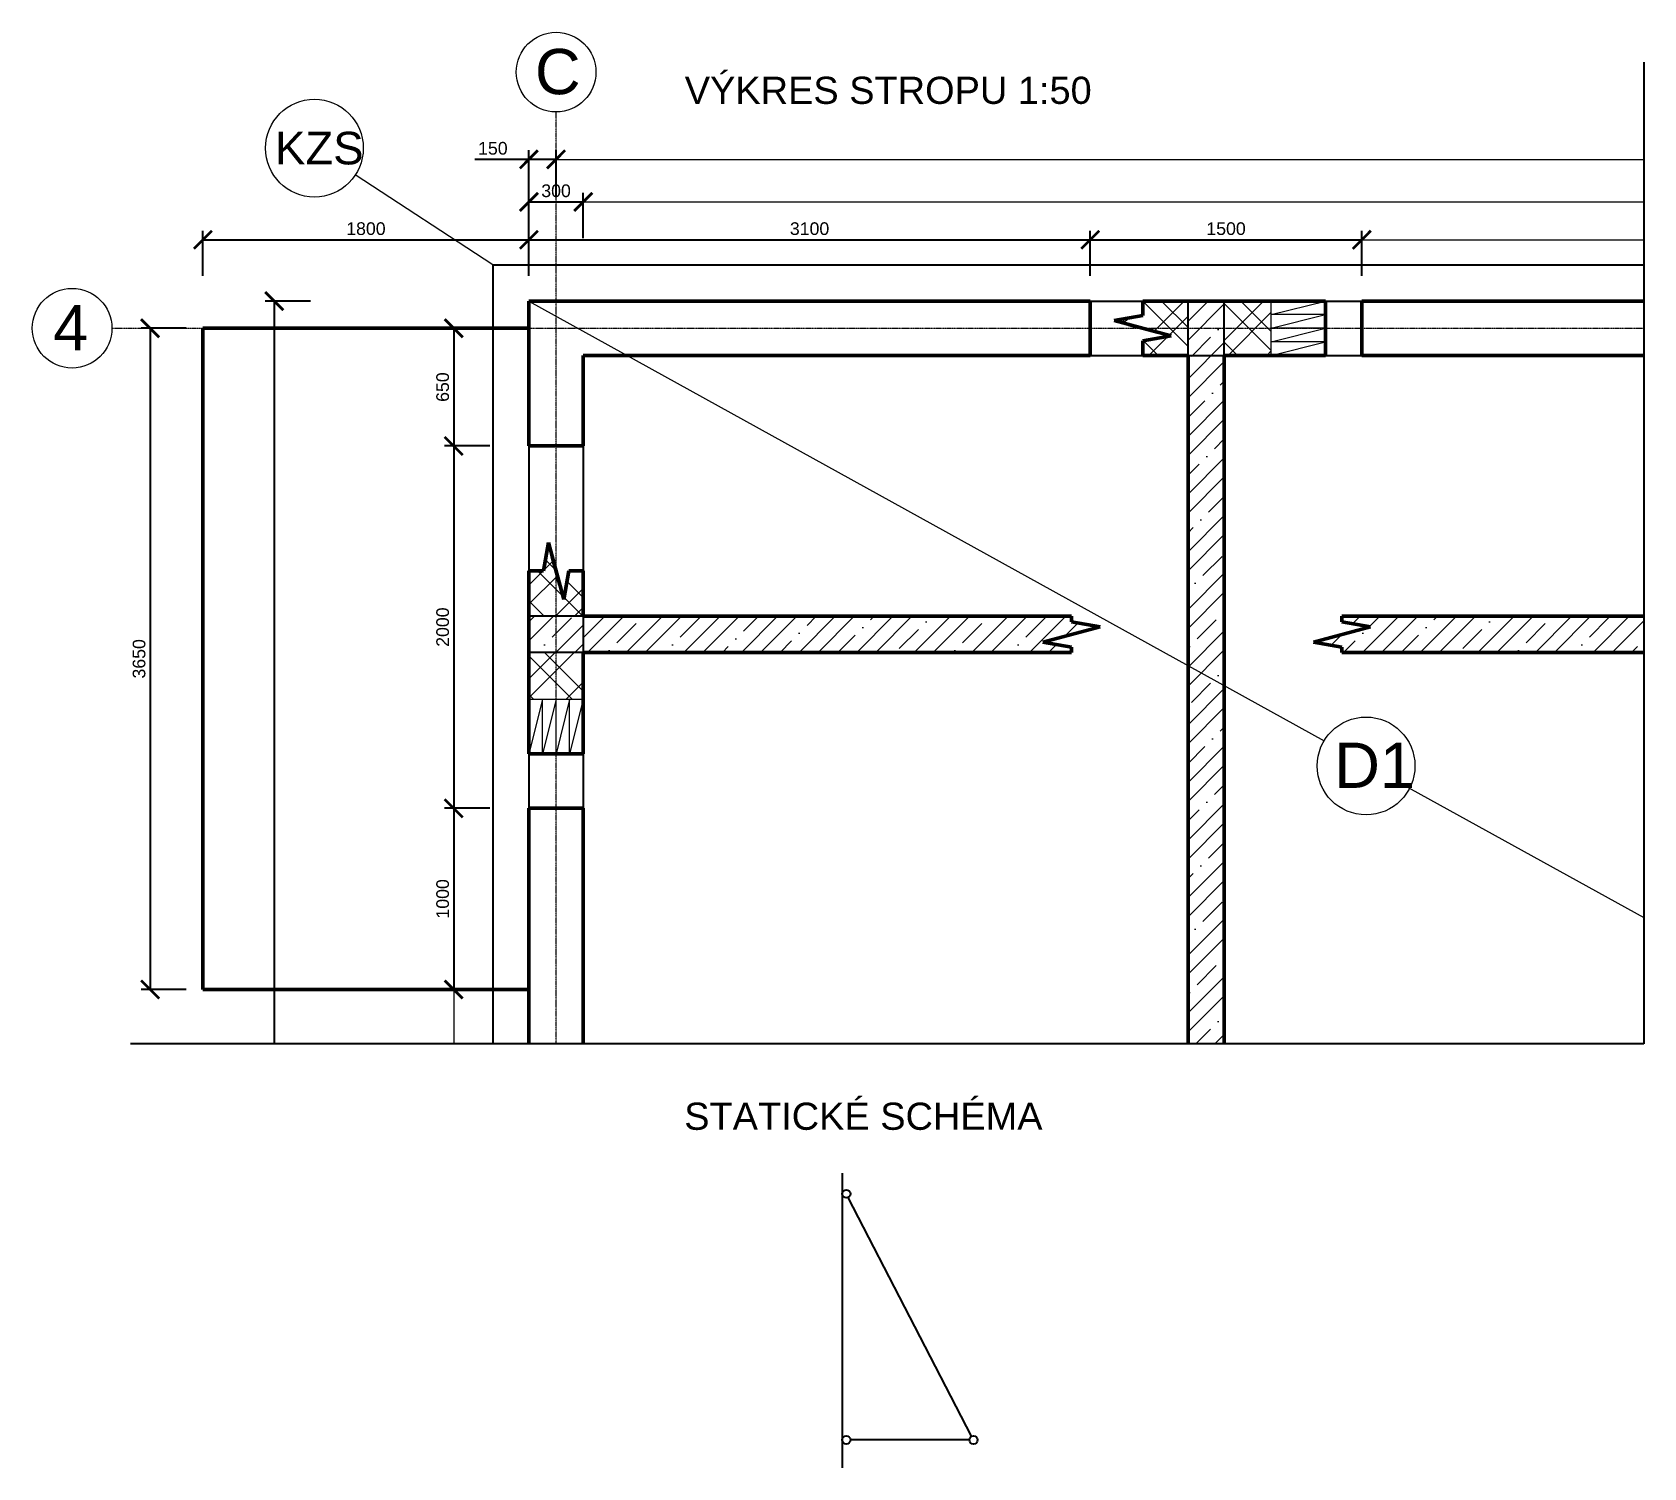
# Model space of a CAD drawing. Header units: millimetres. Extents: x 1894 to 17821, y 731 to 11881.
# Drawn here: x 8921 to 17821, y 3957 to 11881 of the extents above; entities that cross this region are included whole.
import ezdxf

# ---------------------------------------------------------------- set-up
doc = ezdxf.new("R2010")
doc.units = ezdxf.units.MM
doc.linetypes.add('DASHDOT', pattern=[1, 0.5, -0.25, 0, -0.25])
doc.linetypes.add('HIDDEN', pattern=[0.375, 0.25, -0.125])
for name, color, linetype, lineweight in [('00 kóty', 7, 'Continuous', 13), ('00 osy', 7, 'DASHDOT', 13), ('00 popis', 7, 'Continuous', 13), ('00 tenká plná', 7, 'Continuous', 13), ('00 zdivo', 7, 'Continuous', 50), ('00 šrafy', 7, 'Continuous', 13), ('01 tlustá plná', 7, 'Continuous', 25), ('01 tlustá čárkovaná', 7, 'HIDDEN', 25), ('01 velmi tlustá plná', 7, 'Continuous', 50)]:
    doc.layers.add(name, color=color, linetype=linetype, lineweight=lineweight)
doc.styles.add('BETONOVÁ DESKA', font='arial.ttf', dxfattribs={"height": 250})
doc.styles.add('kota na stupne', font='arial.ttf', dxfattribs={"height": 70})
doc.styles.add('osy4', font='arial.ttf', dxfattribs={"height": 300})
doc.styles.add('style1', font='arial.ttf', dxfattribs={"height": 150})
doc.styles.add('style2', font='arial.ttf', dxfattribs={"height": 1e-05})
doc.dimstyles.new('konec', dxfattribs={"dimscale": 40, "dimtxt": 1, "dimasz": 2.5, "dimexe": 1.25, "dimexo": 0.0005, "dimtad": 1, "dimtxsty": 'style2', "dimblk1": 'ARCHTICK', "dimblk2": 'NONE', "dimsah": 1, "dimcen": 2.5, "dimadec": 0, "dimazin": 0, "dimtfac": 1, "dimtmove": 0, "dimatfit": 3, "dimfxl": 5, "dimfxlon": 1, "dimarcsym": 0})
doc.dimstyles.new('osy 5', dxfattribs={"dimscale": 40, "dimtxt": 70, "dimasz": 2.5, "dimexe": 1.25, "dimexo": 0.0005, "dimtad": 1, "dimtxsty": 'kota na stupne', "dimblk": 'ARCHTICK', "dimcen": 2.5, "dimadec": 0, "dimazin": 0, "dimtfac": 1, "dimtmove": 0, "dimatfit": 3, "dimfxl": 5, "dimfxlon": 1, "dimarcsym": 0})
pattern_1 = [(45, (-839.14, 5138.1), (-159.099, 159.099), [150, -60, 0, -60]), (45, (-734.14, 5138.1), (-159.099, 159.099), []), (45, (-629.14, 5138.1), (-159.099, 159.099), [])]

# ---------------------------------------------------------------- blocks, each defined once
blk = doc.blocks.new('_ArchTick')
at = {"color": 0, "linetype": 'ByBlock', "const_width": 0.15}
blk.add_lwpolyline([(-0.5, -0.5), (0.5, 0.5)], dxfattribs=at)
blk = doc.blocks.new('*D87')
at = {"layer": '00 kóty', "color": 0, "lineweight": -2, "transparency": 16777216}
for p, q in [((11448.8, 10247.7), (11198.8, 10247.7)), ((11248.8, 10247.7), (11248.8, 9597.7)), ((11448.8, 9597.7), (11198.8, 9597.7))]:
    blk.add_line(p, q, dxfattribs=at)
at = {"layer": 'Defpoints', "color": 0, "transparency": 16777216}
for p in [(11664.1, 10247.7), (11248.8, 9597.7), (11664.1, 9597.7)]:
    blk.add_point(p, dxfattribs=at)
at = {"layer": '00 kóty', "color": 0, "lineweight": -2, "transparency": 16777216, "xscale": 100, "yscale": 100, "zscale": 100}
for p, rotation in [((11248.8, 10247.7), 90), ((11248.8, 9597.7), 270)]:
    blk.add_blockref('_ArchTick', p, dxfattribs=dict(at, rotation=rotation))
at = {"layer": '00 kóty', "color": 0, "transparency": 16777216, "insert": (11188.1, 9922.7), "char_height": 70, "attachment_point": 5, "rotation": 90, "style": 'kota na stupne'}
blk.add_mtext('650', dxfattribs=at)
blk = doc.blocks.new('*D88')
at = {"layer": '00 kóty', "color": 0, "lineweight": -2, "transparency": 16777216}
for p, q in [((11448.8, 9597.7), (11198.8, 9597.7)), ((11248.8, 9597.7), (11248.8, 7597.7)), ((11448.8, 7597.7), (11198.8, 7597.7))]:
    blk.add_line(p, q, dxfattribs=at)
at = {"layer": 'Defpoints', "color": 0, "transparency": 16777216}
for p in [(11664.1, 9597.7), (11248.8, 7597.7), (11664.1, 7597.7)]:
    blk.add_point(p, dxfattribs=at)
at = {"layer": '00 kóty', "color": 0, "lineweight": -2, "transparency": 16777216, "xscale": 100, "yscale": 100, "zscale": 100}
for p, rotation in [((11248.8, 9597.7), 90), ((11248.8, 7597.7), 270)]:
    blk.add_blockref('_ArchTick', p, dxfattribs=dict(at, rotation=rotation))
at = {"layer": '00 kóty', "color": 0, "transparency": 16777216, "insert": (11188.1, 8597.7), "char_height": 70, "attachment_point": 5, "rotation": 90, "style": 'kota na stupne'}
blk.add_mtext('2000', dxfattribs=at)
blk = doc.blocks.new('*D89')
at = {"layer": '00 kóty', "color": 0, "lineweight": -2, "transparency": 16777216}
for p, q in [((11448.8, 7597.7), (11198.8, 7597.7)), ((11248.8, 7597.7), (11248.8, 6597.7)), ((11448.8, 6597.7), (11198.8, 6597.7))]:
    blk.add_line(p, q, dxfattribs=at)
at = {"layer": 'Defpoints', "color": 0, "transparency": 16777216}
for p in [(11664.1, 7597.7), (11248.8, 6597.7), (11664.1, 6597.7)]:
    blk.add_point(p, dxfattribs=at)
at = {"layer": '00 kóty', "color": 0, "lineweight": -2, "transparency": 16777216, "xscale": 100, "yscale": 100, "zscale": 100}
for p, rotation in [((11248.8, 7597.7), 90), ((11248.8, 6597.7), 270)]:
    blk.add_blockref('_ArchTick', p, dxfattribs=dict(at, rotation=rotation))
at = {"layer": '00 kóty', "color": 0, "transparency": 16777216, "insert": (11188.1, 7097.7), "char_height": 70, "attachment_point": 5, "rotation": 90, "style": 'kota na stupne'}
blk.add_mtext('1000', dxfattribs=at)
blk = doc.blocks.new('*D90')
at = {"layer": '00 kóty', "color": 0, "lineweight": -2, "transparency": 16777216}
for p, q in [((9772.3, 10247.7), (9522.3, 10247.7)), ((9572.3, 10247.7), (9572.3, 6597.7)), ((9772.3, 6597.7), (9522.3, 6597.7))]:
    blk.add_line(p, q, dxfattribs=at)
at = {"layer": 'Defpoints', "color": 0, "transparency": 16777216}
for p in [(9864.1, 10247.7), (9572.3, 6597.7), (9864.1, 6597.7)]:
    blk.add_point(p, dxfattribs=at)
at = {"layer": '00 kóty', "color": 0, "lineweight": -2, "transparency": 16777216, "xscale": 100, "yscale": 100, "zscale": 100}
for p, rotation in [((9572.3, 10247.7), 90), ((9572.3, 6597.7), 270)]:
    blk.add_blockref('_ArchTick', p, dxfattribs=dict(at, rotation=rotation))
at = {"layer": '00 kóty', "color": 0, "transparency": 16777216, "insert": (9511.5, 8422.7), "char_height": 70, "attachment_point": 5, "rotation": 90, "style": 'kota na stupne'}
blk.add_mtext('3650', dxfattribs=at)
blk = doc.blocks.new('*D91')
at = {"layer": '00 kóty', "color": 0, "lineweight": -2, "transparency": 16777216}
for p, q in [((9864.1, 10536.1), (9864.1, 10786.1)), ((11664.1, 10536.1), (11664.1, 10786.1)), ((9864.1, 10736.1), (11664.1, 10736.1))]:
    blk.add_line(p, q, dxfattribs=at)
at = {"layer": 'Defpoints', "color": 0, "transparency": 16777216}
for p in [(11664.1, 10736.1), (9864.1, 10247.7), (11664.1, 10247.7)]:
    blk.add_point(p, dxfattribs=at)
at = {"layer": '00 kóty', "color": 0, "lineweight": -2, "transparency": 16777216, "xscale": 100, "yscale": 100, "zscale": 100, "rotation": 180}
blk.add_blockref('_ArchTick', (9864.1, 10736.1), dxfattribs=at)
at = {"layer": '00 kóty', "color": 0, "lineweight": -2, "transparency": 16777216, "xscale": 100, "yscale": 100, "zscale": 100}
blk.add_blockref('_ArchTick', (11664.1, 10736.1), dxfattribs=at)
at = {"layer": '00 kóty', "color": 0, "transparency": 16777216, "insert": (10764.1, 10796.9), "char_height": 70, "attachment_point": 5, "style": 'kota na stupne'}
blk.add_mtext('1800', dxfattribs=at)
blk = doc.blocks.new('*D92')
at = {"layer": '00 kóty', "color": 0, "lineweight": -2, "transparency": 16777216}
for p, q in [((11664.1, 10536.1), (11664.1, 10786.1)), ((14764.1, 10536.1), (14764.1, 10786.1)), ((11664.1, 10736.1), (14764.1, 10736.1))]:
    blk.add_line(p, q, dxfattribs=at)
at = {"layer": 'Defpoints', "color": 0, "transparency": 16777216}
for p in [(14764.1, 10736.1), (11664.1, 10397.7), (14764.1, 10397.7)]:
    blk.add_point(p, dxfattribs=at)
at = {"layer": '00 kóty', "color": 0, "lineweight": -2, "transparency": 16777216, "xscale": 100, "yscale": 100, "zscale": 100, "rotation": 180}
blk.add_blockref('_ArchTick', (11664.1, 10736.1), dxfattribs=at)
at = {"layer": '00 kóty', "color": 0, "lineweight": -2, "transparency": 16777216, "xscale": 100, "yscale": 100, "zscale": 100}
blk.add_blockref('_ArchTick', (14764.1, 10736.1), dxfattribs=at)
at = {"layer": '00 kóty', "color": 0, "transparency": 16777216, "insert": (13214.1, 10796.9), "char_height": 70, "attachment_point": 5, "style": 'kota na stupne'}
blk.add_mtext('3100', dxfattribs=at)
blk = doc.blocks.new('*D93')
at = {"layer": '00 kóty', "color": 0, "lineweight": -2, "transparency": 16777216}
for p, q in [((14764.1, 10536.1), (14764.1, 10786.1)), ((16264.1, 10536.1), (16264.1, 10786.1)), ((14764.1, 10736.1), (16264.1, 10736.1))]:
    blk.add_line(p, q, dxfattribs=at)
at = {"layer": 'Defpoints', "color": 0, "transparency": 16777216}
for p in [(16264.1, 10736.1), (14764.1, 10397.7), (16264.1, 10397.7)]:
    blk.add_point(p, dxfattribs=at)
at = {"layer": '00 kóty', "color": 0, "lineweight": -2, "transparency": 16777216, "xscale": 100, "yscale": 100, "zscale": 100, "rotation": 180}
blk.add_blockref('_ArchTick', (14764.1, 10736.1), dxfattribs=at)
at = {"layer": '00 kóty', "color": 0, "lineweight": -2, "transparency": 16777216, "xscale": 100, "yscale": 100, "zscale": 100}
blk.add_blockref('_ArchTick', (16264.1, 10736.1), dxfattribs=at)
at = {"layer": '00 kóty', "color": 0, "transparency": 16777216, "insert": (15514.1, 10796.9), "char_height": 70, "attachment_point": 5, "style": 'kota na stupne'}
blk.add_mtext('1500', dxfattribs=at)
blk = doc.blocks.new('*D94')
at = {"layer": '00 kóty', "color": 0, "lineweight": -2, "transparency": 16777216}
for p, q in [((10457.7, 10397.7), (10207.7, 10397.7)), ((10257.7, 10397.7), (10257.7, 6297.7)), ((10457.7, 6297.7), (10207.7, 6297.7))]:
    blk.add_line(p, q, dxfattribs=at)
at = {"layer": 'Defpoints', "color": 0, "transparency": 16777216}
for p in [(11664.1, 10397.7), (10257.7, 6297.7), (11664.1, 6297.7)]:
    blk.add_point(p, dxfattribs=at)
at = {"layer": '00 kóty', "color": 0, "lineweight": -2, "transparency": 16777216, "xscale": 100, "yscale": 100, "zscale": 100, "rotation": 90}
blk.add_blockref('_ArchTick', (10257.7, 10397.7), dxfattribs=at)
at = {"layer": '00 kóty', "color": 0, "transparency": 16777216, "insert": (10232.7, 8347.7), "char_height": 0.00001, "attachment_point": 5, "rotation": 90, "style": 'style2'}
blk.add_mtext('4100', dxfattribs=at)
blk = doc.blocks.new('_None')
blk = doc.blocks.new('*D66')
at = {"layer": '00 kóty', "color": 0, "lineweight": -2, "transparency": 16777216}
for p, q in [((11664.1, 10745.1), (11664.1, 10995.1)), ((11964.1, 10745.1), (11964.1, 10995.1)), ((11664.1, 10945.1), (11964.1, 10945.1))]:
    blk.add_line(p, q, dxfattribs=at)
at = {"layer": 'Defpoints', "color": 0, "transparency": 16777216}
for p in [(11964.1, 10945.1), (11664.1, 10736.1), (11964.1, 10736.1)]:
    blk.add_point(p, dxfattribs=at)
at = {"layer": '00 kóty', "color": 0, "lineweight": -2, "transparency": 16777216, "xscale": 100, "yscale": 100, "zscale": 100, "rotation": 180}
blk.add_blockref('_ArchTick', (11664.1, 10945.1), dxfattribs=at)
at = {"layer": '00 kóty', "color": 0, "lineweight": -2, "transparency": 16777216, "xscale": 100, "yscale": 100, "zscale": 100}
blk.add_blockref('_ArchTick', (11964.1, 10945.1), dxfattribs=at)
at = {"layer": '00 kóty', "color": 0, "transparency": 16777216, "insert": (11814.1, 11005.9), "char_height": 70, "attachment_point": 5, "style": 'kota na stupne'}
blk.add_mtext('300', dxfattribs=at)
blk = doc.blocks.new('*D67')
at = {"layer": '00 kóty', "color": 0, "lineweight": -2, "transparency": 16777216}
for p, q in [((11664.1, 10979.8), (11664.1, 11229.8)), ((11814.1, 10979.8), (11814.1, 11229.8)), ((11664.1, 11179.8), (11366.3, 11179.8)), ((11814.1, 11179.8), (11664.1, 11179.8))]:
    blk.add_line(p, q, dxfattribs=at)
at = {"layer": 'Defpoints', "color": 0, "transparency": 16777216}
for p in [(11814.1, 11179.8), (11664.1, 10945.1), (11814.1, 10945.1)]:
    blk.add_point(p, dxfattribs=at)
at = {"layer": '00 kóty', "color": 0, "lineweight": -2, "transparency": 16777216, "xscale": 100, "yscale": 100, "zscale": 100, "rotation": 180}
blk.add_blockref('_ArchTick', (11664.1, 11179.8), dxfattribs=at)
at = {"layer": '00 kóty', "color": 0, "lineweight": -2, "transparency": 16777216, "xscale": 100, "yscale": 100, "zscale": 100}
blk.add_blockref('_ArchTick', (11814.1, 11179.8), dxfattribs=at)
at = {"layer": '00 kóty', "color": 0, "transparency": 16777216, "insert": (11465.2, 11240.5), "char_height": 70, "attachment_point": 5, "style": 'kota na stupne'}
blk.add_mtext('150', dxfattribs=at)

msp = doc.modelspace()

# ---------------------------------------------------------------- hatches: boundary and pattern name
at = {"layer": '00 šrafy'}
h = msp.add_hatch(dxfattribs=at)
h.set_pattern_fill('ZDIVO_PEV-VYS', color=256, scale=30, pattern_type=2)
h.set_pattern_definition([(45, (9599.45, 8850.45), (-159.099, 159.099), []), (45, (9704.45, 8850.45), (-159.099, 159.099), []), (315, (9599.45, 8850.45), (159.099, 159.099), []), (315, (9704.45, 8850.45), (159.099, 159.099), [])])
h.paths.add_polyline_path([(15211.712, 10205.512), (15054.143, 10177.728), (15054.143, 10097.728), (15304.143, 10097.728), (15304.143, 10397.728), (15054.143, 10397.728), (15054.143, 10317.728), (14896.574, 10289.944)])
h = msp.add_hatch(dxfattribs=at)
h.set_pattern_fill('BETON_ZB', color=256, scale=30, pattern_type=2)
h.set_pattern_definition([(45, (9308.43, 8850.45), (-159.099, 159.099), [150, -60, 0, -60]), (45, (9413.43, 8850.45), (-159.099, 159.099), []), (45, (9518.43, 8850.45), (-159.099, 159.099), [])])
h.paths.add_polyline_path([(15504.143, 6297.728), (15304.143, 6297.728), (15304.143, 10097.728), (15304.143, 10397.728), (15504.143, 10397.728), (15504.143, 10097.728)])
h = msp.add_hatch(dxfattribs=at)
h.set_pattern_fill('ZDIVO_PEV-VYS', color=256, scale=30, pattern_type=2)
h.set_pattern_definition([(45, (10355.46, 8850.45), (-159.099, 159.099), []), (45, (10460.46, 8850.45), (-159.099, 159.099), []), (315, (10355.46, 8850.45), (159.099, 159.099), []), (315, (10460.46, 8850.45), (159.099, 159.099), [])])
h.paths.add_polyline_path([(15764.143, 10097.728), (15504.143, 10097.728), (15504.143, 10397.728), (15764.143, 10397.728)])
h = msp.add_hatch(dxfattribs=at)
h.set_pattern_fill('ZDIVO_PEV-VYS', color=256, scale=30, angle=90, pattern_type=2)
h.set_pattern_definition([(135, (13211.42, 4862.37), (-159.099, -159.099), []), (135, (13211.42, 4967.37), (-159.099, -159.099), []), (45, (13211.42, 4862.37), (-159.099, 159.099), []), (45, (13211.42, 4967.37), (-159.099, 159.099), [])])
h.paths.add_polyline_path([(11856.359, 8750.159), (11884.143, 8907.728), (11964.143, 8907.728), (11964.143, 8657.728), (11664.143, 8657.728), (11664.143, 8907.728), (11744.143, 8907.728), (11771.927, 9065.297)])
h = msp.add_hatch(dxfattribs=at)
h.set_pattern_fill('BETON_ZB', color=256, scale=30, pattern_type=2)
h.set_pattern_definition(pattern_1)
h.paths.add_polyline_path([(11664.143, 8657.728), (11664.143, 8457.728), (11964.143, 8457.728), (11964.143, 8657.728)])
h = msp.add_hatch(dxfattribs=at)
h.set_pattern_fill('BETON_ZB', color=256, scale=30, pattern_type=2)
h.set_pattern_definition([(45, (-132.62, 5138.1), (-159.099, 159.099), [150, -60, 0, -60]), (45, (-27.62, 5138.1), (-159.099, 159.099), []), (45, (77.38, 5138.1), (-159.099, 159.099), [])])
h.paths.add_polyline_path([(14818.227, 8599.944), (14660.658, 8627.728), (14660.658, 8657.728), (11964.143, 8657.728), (11964.143, 8457.728), (14660.658, 8457.728), (14660.658, 8487.728), (14503.089, 8515.512)])
h = msp.add_hatch(dxfattribs=at)
h.set_pattern_fill('BETON_ZB', color=256, scale=30, pattern_type=2)
h.set_pattern_definition(pattern_1)
h.paths.add_polyline_path([(17820.997, 8457.728), (17820.997, 8657.728), (16154.143, 8657.728), (16154.143, 8627.728), (16311.712, 8599.944), (15996.574, 8515.512), (16154.143, 8487.728), (16154.143, 8457.728)])
h = msp.add_hatch(dxfattribs=at)
h.set_pattern_fill('ZDIVO_PEV-VYS', color=256, scale=30, angle=90, pattern_type=2)
h.set_pattern_definition([(135, (13211.42, 5618.38), (-159.099, -159.099), []), (135, (13211.42, 5723.38), (-159.099, -159.099), []), (45, (13211.42, 5618.38), (-159.099, 159.099), []), (45, (13211.42, 5723.38), (-159.099, 159.099), [])])
h.paths.add_polyline_path([(11964.143, 8197.728), (11964.143, 8457.728), (11664.143, 8457.728), (11664.143, 8197.728)])

# ---------------------------------------------------------------- linework, layer by layer
at = {"layer": '00 kóty'}
for p, q in [((11814.143, 11179.787), (17820.997, 11179.787)), ((11964.143, 10945.127), (17820.997, 10945.127)), ((16264.143, 10736.133), (17820.997, 10736.133)), ((11248.822, 6597.728), (11248.822, 6297.728))]:
    msp.add_line(p, q, dxfattribs=at)
at = {"layer": '00 osy', "ltscale": 3}
for p, q in [((11814.143, 6297.728), (11814.143, 11441.478)), ((9361.294, 10247.728), (17820.997, 10247.728))]:
    msp.add_line(p, q, dxfattribs=at)
at = {"layer": '00 popis'}
for p, q in [((11464.143, 10597.728), (10705.559, 11093.956)), ((11664.143, 10397.728), (16055.59, 7970.229)), ((16483.723, 7733.566), (17820.997, 6994.35))]:
    msp.add_line(p, q, dxfattribs=at)
for centre, radius in [((11814.143, 11661.478), 220), ((10479.608, 11241.761), 270), ((9141.294, 10247.728), 220), ((16287.226, 7831.504), 270)]:
    msp.add_circle(centre, radius, dxfattribs=at)
at = {"layer": '00 tenká plná'}
for p, q in [((15764.143, 10322.728), (16064.143, 10397.728)), ((15764.143, 10097.728), (15764.143, 10397.728)), ((16064.143, 10097.728), (16064.143, 10397.728)), ((16064.143, 10322.728), (15764.143, 10322.728)), ((15764.143, 10247.728), (16064.143, 10322.728)), ((16064.143, 10247.728), (15764.143, 10247.728)), ((15764.143, 10172.728), (16064.143, 10247.728)), ((16064.143, 10172.728), (15764.143, 10172.728)), ((15764.143, 10097.728), (16064.143, 10172.728)), ((11739.143, 8197.728), (11664.143, 7897.728)), ((11964.143, 8197.728), (11664.143, 8197.728)), ((11739.143, 7897.728), (11739.143, 8197.728)), ((11814.143, 8197.728), (11739.143, 7897.728)), ((11814.143, 7897.728), (11814.143, 8197.728)), ((11889.143, 8197.728), (11814.143, 7897.728)), ((11889.143, 7897.728), (11889.143, 8197.728)), ((11964.143, 8197.728), (11889.143, 7897.728)), ((11964.143, 7897.728), (11664.143, 7897.728))]:
    msp.add_line(p, q, dxfattribs=at)
at = {"layer": '00 zdivo'}
for p, q in [((11664.143, 10397.728), (11664.143, 9597.728)), ((14764.143, 10397.728), (11664.143, 10397.728)), ((14764.143, 10097.728), (14764.143, 10397.728)), ((16064.143, 10397.728), (15054.143, 10397.728)), ((15054.143, 10317.728), (15054.143, 10397.728)), ((16064.143, 10097.728), (16064.143, 10397.728)), ((16264.143, 10397.728), (17820.997, 10397.728)), ((11664.143, 10247.728), (9864.143, 10247.728)), ((9864.143, 10247.728), (9864.143, 6597.728)), ((15054.143, 10317.728), (14896.574, 10289.944)), ((14896.574, 10289.944), (15211.712, 10205.512)), ((15132.928, 10226.62), (14975.358, 10268.836)), ((15054.143, 10177.728), (15211.712, 10205.512)), ((15054.143, 10097.728), (15054.143, 10177.728)), ((11964.143, 9597.728), (11964.143, 10097.728)), ((11964.143, 10097.728), (14764.143, 10097.728)), ((15304.143, 10097.728), (15054.143, 10097.728)), ((15304.143, 10097.728), (15304.143, 6297.728)), ((15504.143, 6297.728), (15504.143, 10097.728)), ((15504.143, 10097.728), (16064.143, 10097.728)), ((16264.143, 10097.728), (17820.997, 10097.728)), ((11664.143, 9597.728), (11964.143, 9597.728)), ((11744.143, 8907.728), (11771.927, 9065.297)), ((11771.927, 9065.297), (11856.359, 8750.159)), ((11664.143, 7897.728), (11664.143, 8907.728)), ((11744.143, 8907.728), (11664.143, 8907.728)), ((11835.251, 8828.943), (11793.035, 8986.512)), ((11884.143, 8907.728), (11856.359, 8750.159)), ((11964.143, 8907.728), (11884.143, 8907.728)), ((11964.143, 8657.728), (11964.143, 8907.728)), ((11964.143, 8657.728), (14660.658, 8657.728)), ((14660.658, 8657.728), (14660.658, 8627.728)), ((16154.143, 8657.728), (17820.997, 8657.728)), ((16154.143, 8657.728), (16154.143, 8627.728)), ((14818.227, 8599.944), (14503.089, 8515.512)), ((14660.658, 8627.728), (14818.227, 8599.944)), ((16311.712, 8599.944), (15996.574, 8515.512)), ((16154.143, 8627.728), (16311.712, 8599.944)), ((14660.658, 8457.728), (11964.143, 8457.728)), ((11964.143, 8457.728), (11964.143, 7897.728)), ((14660.658, 8487.728), (14503.089, 8515.512)), ((14660.658, 8487.728), (14660.658, 8457.728)), ((16154.143, 8487.728), (15996.574, 8515.512)), ((16154.143, 8487.728), (16154.143, 8457.728)), ((16154.143, 8457.728), (17820.997, 8457.728)), ((11964.143, 7897.728), (11664.143, 7897.728)), ((11664.143, 7597.728), (11964.143, 7597.728)), ((11664.143, 7597.728), (11664.143, 6597.728)), ((11964.143, 7597.728), (11964.143, 6297.728)), ((9864.143, 6597.728), (11664.143, 6597.728)), ((11664.143, 6597.728), (11664.143, 6297.728))]:
    msp.add_line(p, q, dxfattribs=at)
at = {"layer": '01 tlustá plná'}
for p, q in [((17820.997, 11716.979), (17820.997, 6297.728)), ((14764.143, 10397.728), (15054.143, 10397.728)), ((15304.143, 10097.728), (15304.143, 10397.728)), ((15504.143, 10097.728), (15504.143, 10397.728)), ((16064.143, 10397.728), (16264.143, 10397.728)), ((14764.143, 10097.728), (16264.143, 10097.728)), ((11664.143, 9597.728), (11664.143, 7597.728)), ((11964.143, 9597.728), (11964.143, 7597.728)), ((11964.143, 8657.728), (11664.143, 8657.728)), ((11964.143, 8457.728), (11664.143, 8457.728)), ((17820.997, 6297.728), (9464.143, 6297.728)), ((13394.362, 5583.439), (13394.362, 3957.452)), ((14108.799, 4131.129), (13427.472, 5449.312)), ((14096.654, 4111.038), (13439.744, 4111.038))]:
    msp.add_line(p, q, dxfattribs=at)
for centre in [(13417.053, 5469.47), (13417.053, 4111.038), (14119.346, 4111.038)]:
    msp.add_circle(centre, 22.691, dxfattribs=at)
at = {"layer": '01 tlustá čárkovaná', "ltscale": 10}
for q in [(17820.997, 10597.728), (11464.143, 6297.728)]:
    msp.add_line((11464.143, 10597.728), q, dxfattribs=at)
at = {"layer": '01 velmi tlustá plná'}
msp.add_line((16264.143, 10397.728), (16264.143, 10097.728), dxfattribs=at)

# ---------------------------------------------------------------- texts
at = {"layer": '00 popis', "attachment_point": 1}
for s, width, gutter_width, heights, insert, char_height, style in [('C', 288.70459, 1000, [0], (11697.584, 11789.361), 250, 'osy4'), ('VÝKRES STROPU 1:50', 6210.84298, 2000, [361.136], (12524.838, 11635.979), 150, 'style1'), ('KZS', 288.70459, 1000, [0], (10262.263, 11331.995), 180, 'BETONOVÁ DESKA'), ('4', 288.70459, 1000, [0], (9036.624, 10375.611), 250, 'osy4'), ('D1', 288.70459, 1000, [0], (16111.685, 7960.329), 250, 'BETONOVÁ DESKA'), ('STATICKÉ SCHÉMA', 2371.66877, 2000, [789.992], (12521.814, 5972.848), 150, 'style1')]:
    msp.add_mtext_dynamic_manual_height_columns(s, width=width, gutter_width=gutter_width, heights=heights, dxfattribs=dict(at, insert=insert, char_height=char_height, style=style))

# ---------------------------------------------------------------- dimensions: what is measured, and where the dimension line sits
at = {"layer": '00 kóty'}
dim = msp.add_linear_dim(base=(11814.143, 11179.787), p1=(11664.143, 10945.127), p2=(11814.143, 10945.127), dimstyle='osy 5', dxfattribs=at)
dim.commit()
dim.dimension.update_dxf_attribs({"geometry": '*D67', "text_midpoint": (11465.228, 11179.787), "dimtype": 160})
for base, p1, p2, picture, middle in [((11964.143, 10945.127), (11664.143, 10736.133), (11964.143, 10736.133), '*D66', (11814.143, 11005.891)), ((11664.143, 10736.133), (9864.143, 10247.728), (11664.143, 10247.728), '*D91', (10764.143, 10796.873)), ((14764.143, 10736.133), (11664.143, 10397.728), (14764.143, 10397.728), '*D92', (13214.143, 10796.897))]:
    dim = msp.add_linear_dim(base=base, p1=p1, p2=p2, dimstyle='osy 5', dxfattribs=at)
    dim.commit()
    dim.dimension.update_dxf_attribs({"geometry": picture, "text_midpoint": middle})
dim = msp.add_linear_dim(base=(16264.143, 10736.133), p1=(14764.143, 10397.728), p2=(16264.143, 10397.728), dimstyle='osy 5', override={"dimtmove": 1}, dxfattribs=at)
dim.commit()
dim.dimension.update_dxf_attribs({"geometry": '*D93', "text_midpoint": (15514.143, 10796.873)})
for base, p1, p2, dimstyle, picture, middle in [((10257.686, 6297.728), (11664.143, 10397.728), (11664.143, 6297.728), 'konec', '*D94', (10232.686, 8347.728)), ((9572.311, 6597.728), (9864.143, 10247.728), (9864.143, 6597.728), 'osy 5', '*D90', (9511.547, 8422.728)), ((11248.822, 9597.728), (11664.143, 10247.728), (11664.143, 9597.728), 'osy 5', '*D87', (11188.081, 9922.728))]:
    dim = msp.add_linear_dim(base=base, p1=p1, p2=p2, angle=90, dimstyle=dimstyle, dxfattribs=at)
    dim.commit()
    dim.dimension.update_dxf_attribs({"geometry": picture, "text_midpoint": middle})
for base, p1, p2, picture, middle in [((11248.822, 7597.728), (11664.143, 9597.728), (11664.143, 7597.728), '*D88', (11188.081, 8597.728)), ((11248.822, 6597.728), (11664.143, 7597.728), (11664.143, 6597.728), '*D89', (11188.081, 7097.728))]:
    dim = msp.add_linear_dim(base=base, p1=p1, p2=p2, angle=90, dimstyle='osy 5', override={"dimtmove": 1}, dxfattribs=at)
    dim.commit()
    dim.dimension.update_dxf_attribs({"geometry": picture, "text_midpoint": middle})

doc.saveas('drawing.dxf')
